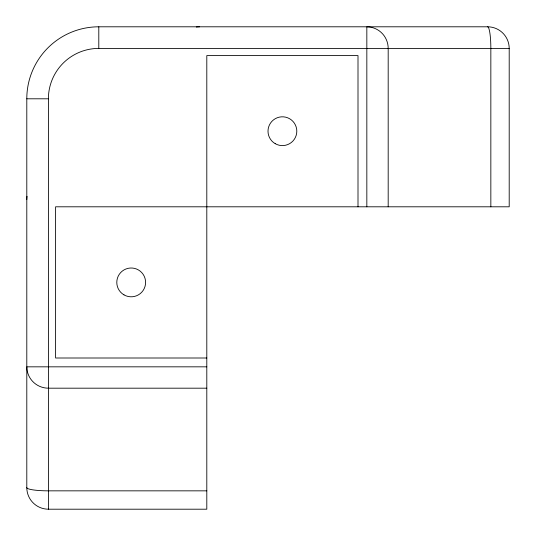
<?xml version="1.0" encoding="UTF-8"?>
<svg xmlns="http://www.w3.org/2000/svg" width="536" height="536" viewBox="0 0 536 536"><rect width="100%" height="100%" fill="white"/><g stroke="black" fill="none" stroke-linecap="round" stroke-linejoin="round"><path stroke-width="0.8" d="M366.832 206.802L366.832 26.834A21.601 21.353 -90 0 1 388.185 48.401L388.185 206.802M490.842 206.802L490.842 48.401A21.601 3.243 90 0 0 487.599 26.8L98.798 26.8A71.998 71.998 0 0 0 26.8 98.798L26.8 487.599A21.601 21.601 0 0 0 48.401 509.2L206.802 509.2L206.802 55.603L358.001 55.603L358.001 206.802M48.401 509.2L48.401 98.798A50.384 50.384 0 0 1 98.798 48.408L509.2 48.401L509.2 206.802L55.603 206.802L55.603 358.001L206.802 358.001M26.8 98.798L48.401 98.798M206.802 366.832L26.827 366.832A21.601 21.353 0 0 0 48.401 388.185L206.802 388.185M206.802 490.842L48.401 490.842A21.601 3.243 0 0 1 26.8 487.599M98.798 26.8L98.798 48.401M487.599 26.8A21.601 21.601 0 0 1 509.2 48.401M26.8 199.6A21.601 21.601 0 0 1 27.048 196.33M196.33 27.048A21.601 21.601 0 0 1 199.6 26.8M275.203 143.668A14.398 14.398 0 0 0 296.803 131.199A14.398 14.398 0 0 0 275.203 118.731A14.398 14.398 0 0 0 275.203 143.668M123.997 294.874A14.398 14.398 0 0 0 145.598 282.398A14.398 14.398 0 0 0 123.997 269.93A14.398 14.398 0 0 0 123.997 294.874"/></g></svg>
